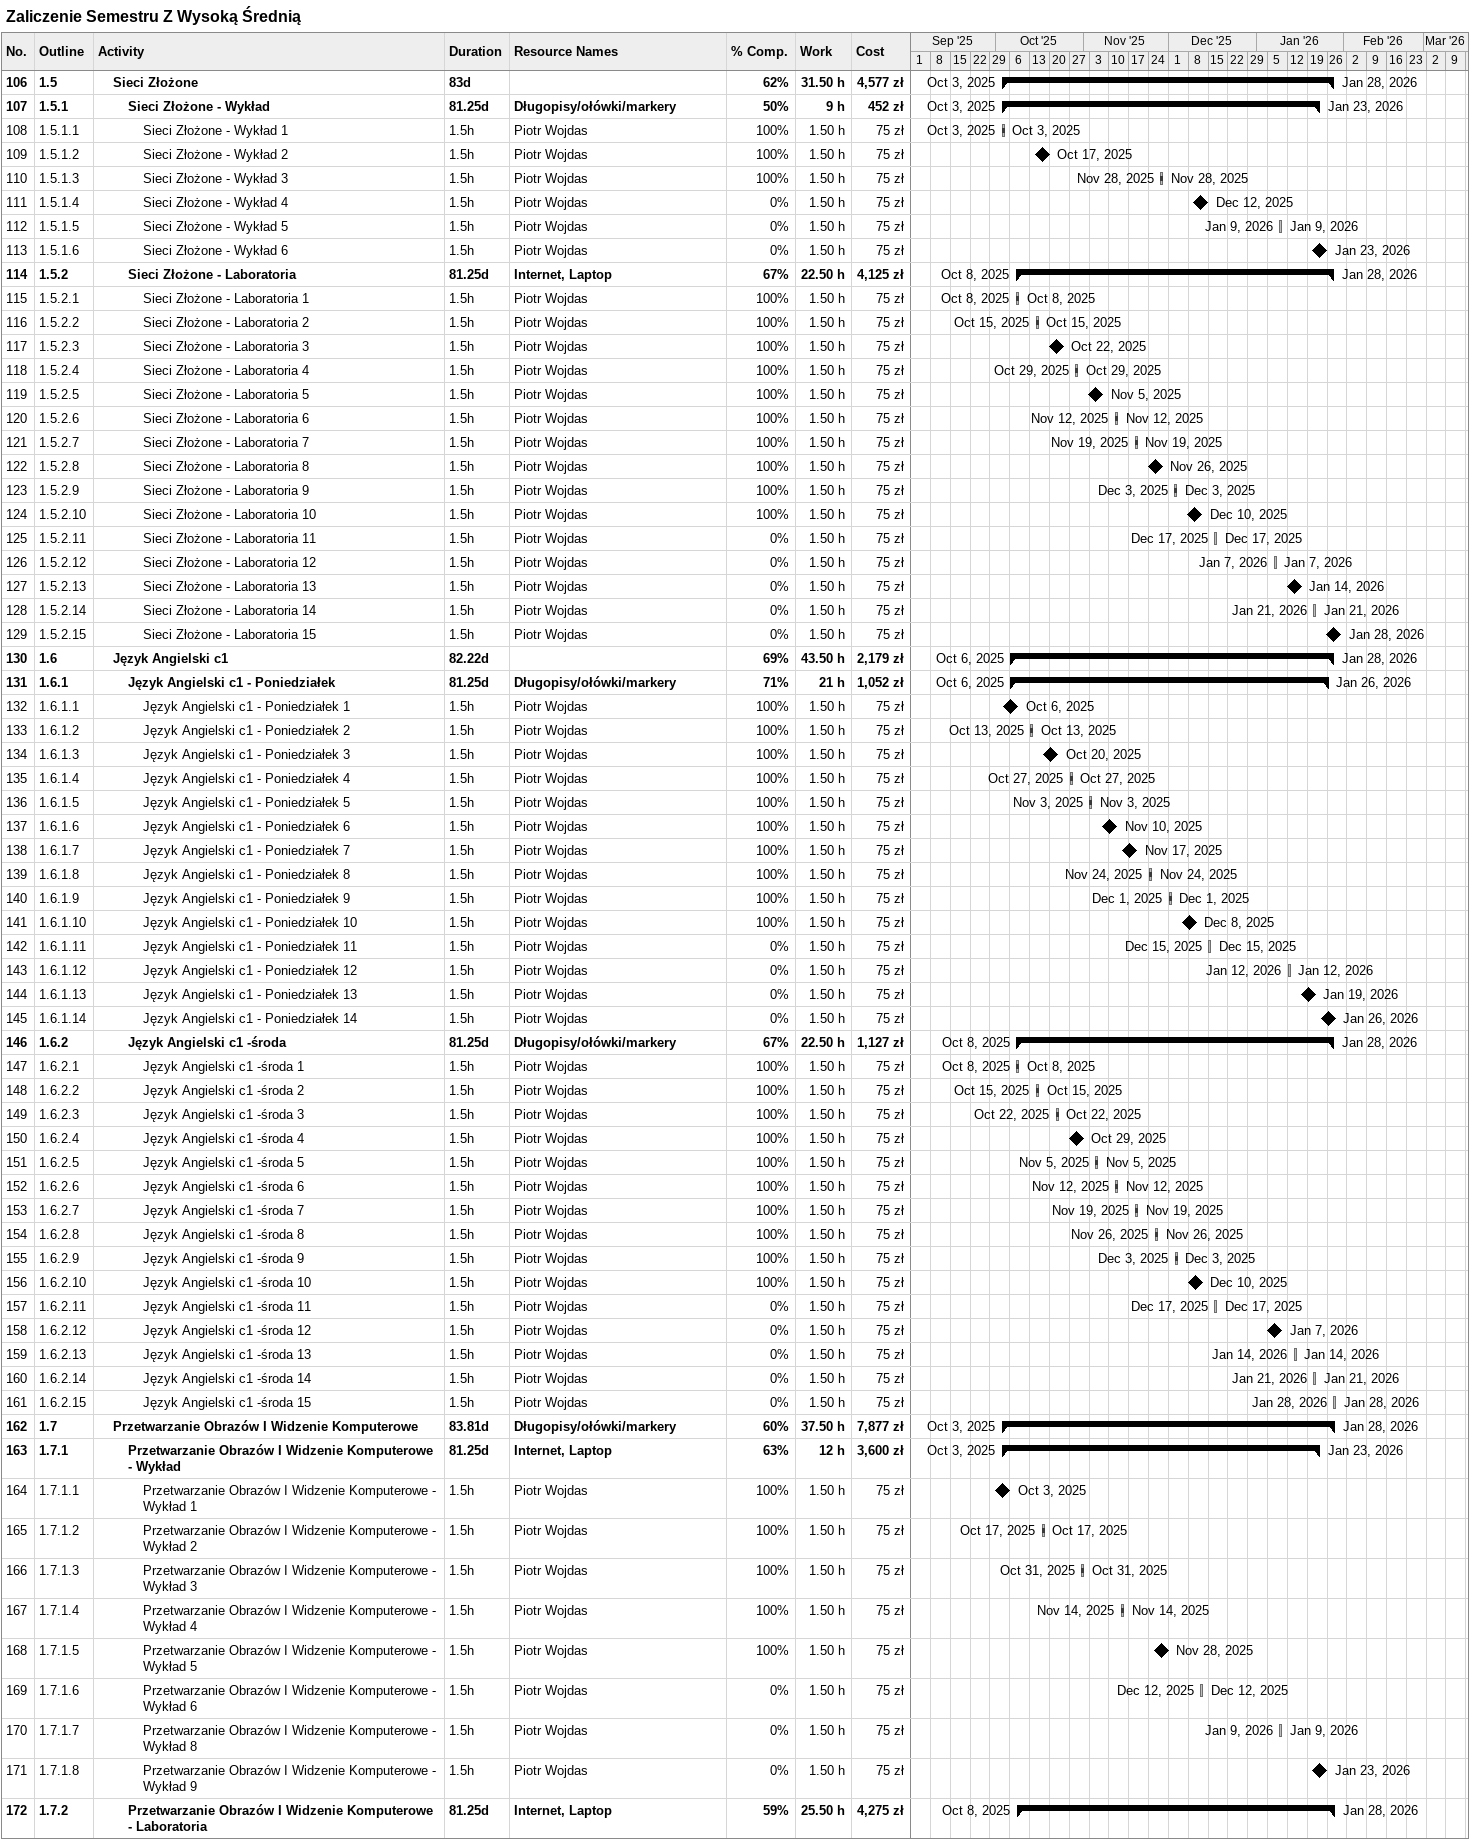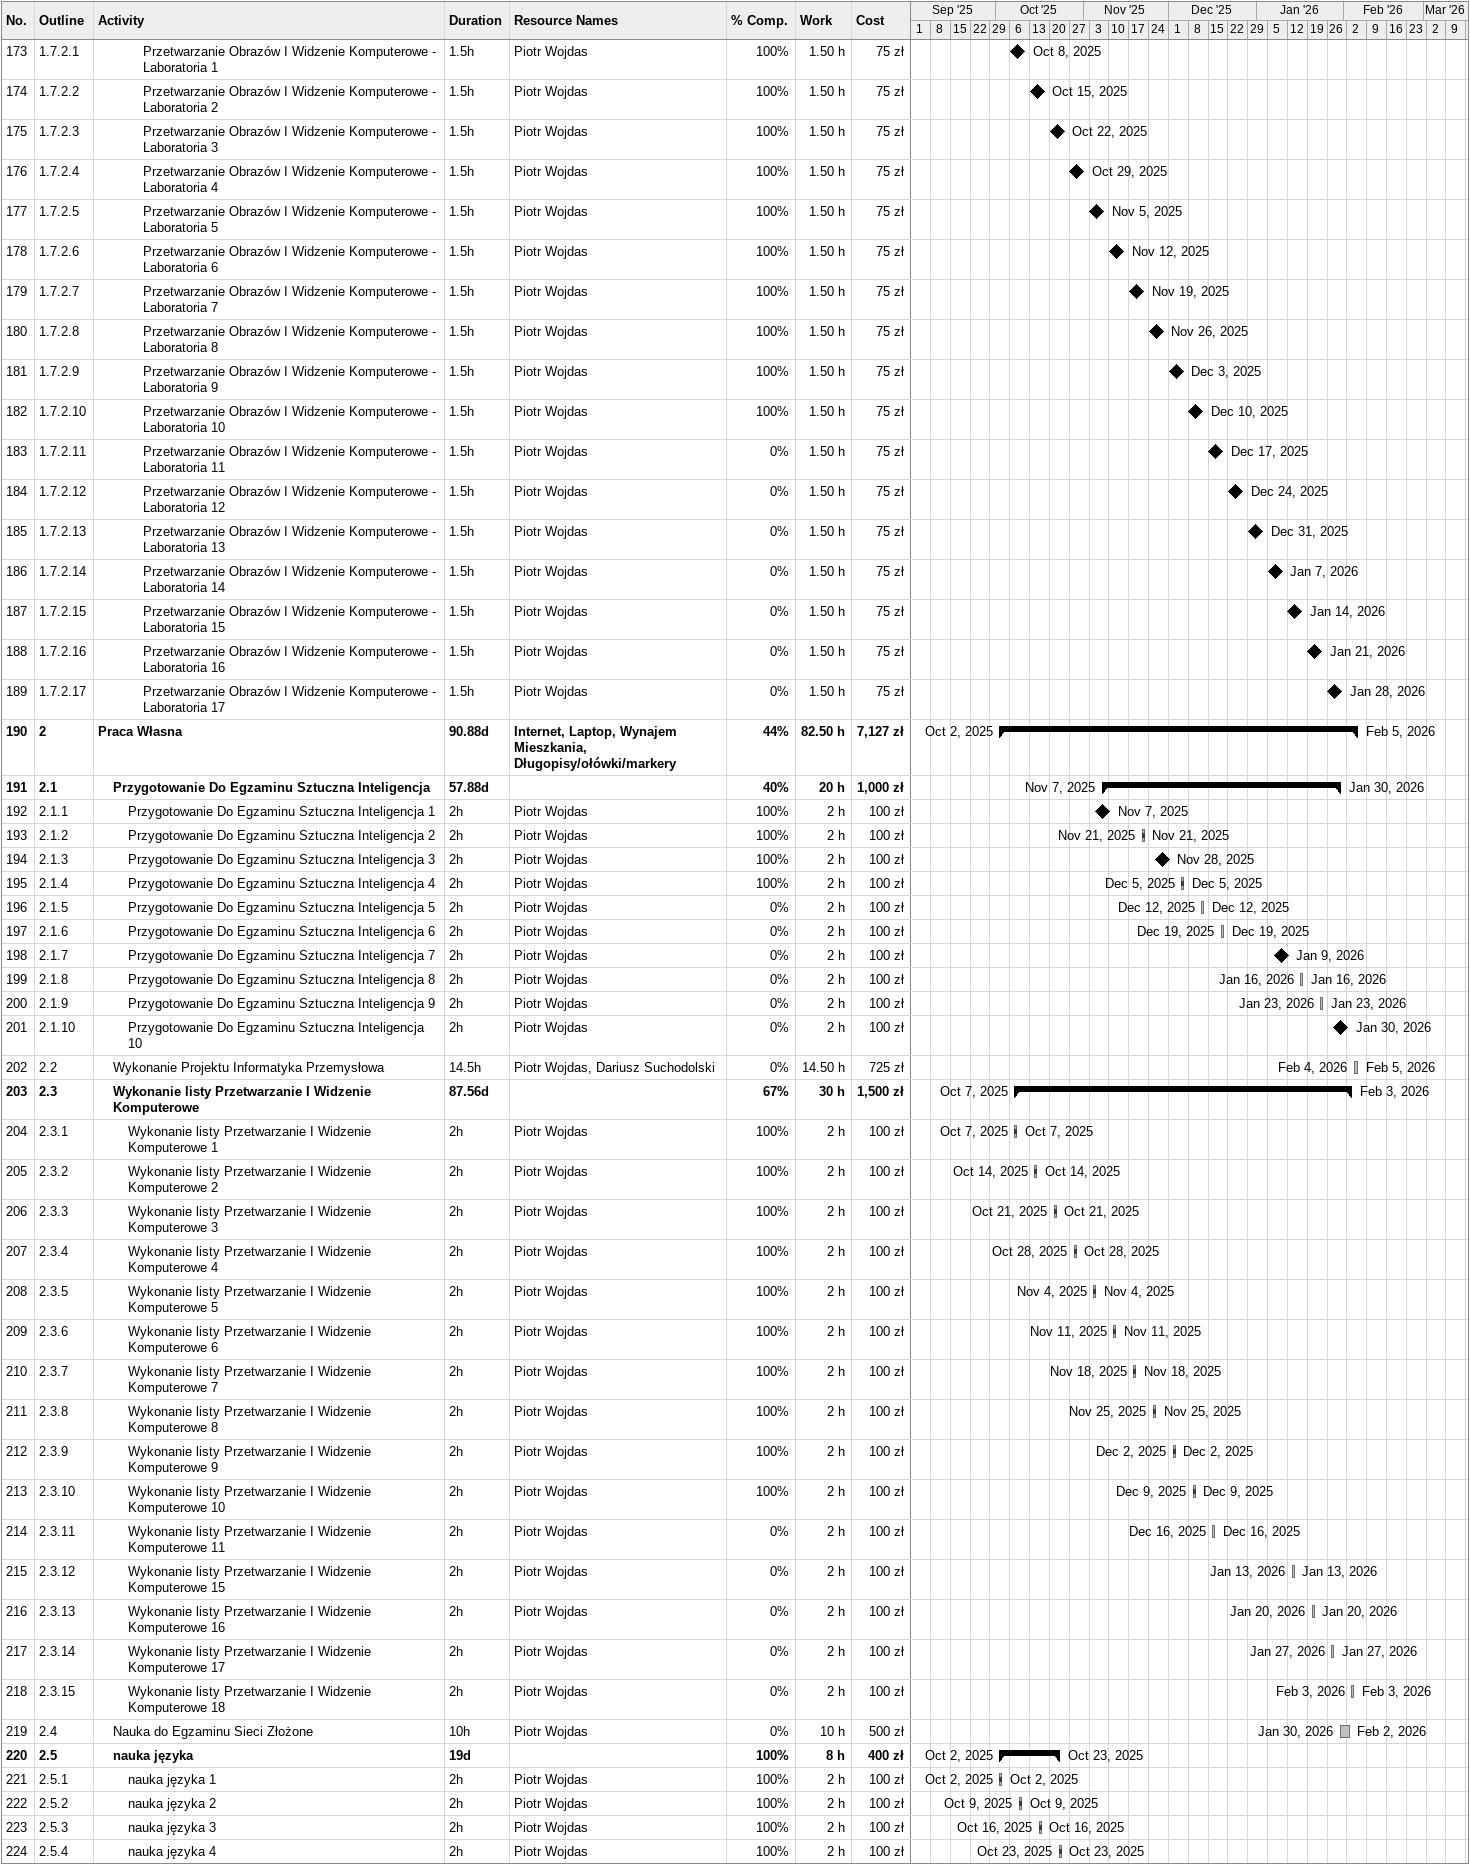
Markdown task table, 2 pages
Zaliczenie Semestru Z Wysoką Średnią

| ID | WBS | Task | Duration | Start | Finish | Resources | % complete | Work (h) | Cost (zł) |
|---|---|---|---|---|---|---|---|---|---|
| 106 | 1.5 | **Sieci Złożone** | 83d | 2025-10-03 | 2026-01-28 |  | 62 | 31.50 | 4577 |
| 107 | 1.5.1 | **Sieci Złożone - Wykład** | 81.25d | 2025-10-03 | 2026-01-23 | Długopisy/ołówki/markery | 50 | 9 | 452 |
| 108 | 1.5.1.1 | Sieci Złożone - Wykład 1 | 1.5h | 2025-10-03 | 2025-10-03 | Piotr Wojdas | 100 | 1.50 | 75 |
| 109 | 1.5.1.2 | Sieci Złożone - Wykład 2 | 1.5h | 2025-10-17 | 2025-10-17 | Piotr Wojdas | 100 | 1.50 | 75 |
| 110 | 1.5.1.3 | Sieci Złożone - Wykład 3 | 1.5h | 2025-11-28 | 2025-11-28 | Piotr Wojdas | 100 | 1.50 | 75 |
| 111 | 1.5.1.4 | Sieci Złożone - Wykład 4 | 1.5h | 2025-12-12 | 2025-12-12 | Piotr Wojdas | 0 | 1.50 | 75 |
| 112 | 1.5.1.5 | Sieci Złożone - Wykład 5 | 1.5h | 2026-01-09 | 2026-01-09 | Piotr Wojdas | 0 | 1.50 | 75 |
| 113 | 1.5.1.6 | Sieci Złożone - Wykład 6 | 1.5h | 2026-01-23 | 2026-01-23 | Piotr Wojdas | 0 | 1.50 | 75 |
| 114 | 1.5.2 | **Sieci Złożone - Laboratoria** | 81.25d | 2025-10-08 | 2026-01-28 | Internet, Laptop | 67 | 22.50 | 4125 |
| 115 | 1.5.2.1 | Sieci Złożone - Laboratoria 1 | 1.5h | 2025-10-08 | 2025-10-08 | Piotr Wojdas | 100 | 1.50 | 75 |
| 116 | 1.5.2.2 | Sieci Złożone - Laboratoria 2 | 1.5h | 2025-10-15 | 2025-10-15 | Piotr Wojdas | 100 | 1.50 | 75 |
| 117 | 1.5.2.3 | Sieci Złożone - Laboratoria 3 | 1.5h | 2025-10-22 | 2025-10-22 | Piotr Wojdas | 100 | 1.50 | 75 |
| 118 | 1.5.2.4 | Sieci Złożone - Laboratoria 4 | 1.5h | 2025-10-29 | 2025-10-29 | Piotr Wojdas | 100 | 1.50 | 75 |
| 119 | 1.5.2.5 | Sieci Złożone - Laboratoria 5 | 1.5h | 2025-11-05 | 2025-11-05 | Piotr Wojdas | 100 | 1.50 | 75 |
| 120 | 1.5.2.6 | Sieci Złożone - Laboratoria 6 | 1.5h | 2025-11-12 | 2025-11-12 | Piotr Wojdas | 100 | 1.50 | 75 |
| 121 | 1.5.2.7 | Sieci Złożone - Laboratoria 7 | 1.5h | 2025-11-19 | 2025-11-19 | Piotr Wojdas | 100 | 1.50 | 75 |
| 122 | 1.5.2.8 | Sieci Złożone - Laboratoria 8 | 1.5h | 2025-11-26 | 2025-11-26 | Piotr Wojdas | 100 | 1.50 | 75 |
| 123 | 1.5.2.9 | Sieci Złożone - Laboratoria 9 | 1.5h | 2025-12-03 | 2025-12-03 | Piotr Wojdas | 100 | 1.50 | 75 |
| 124 | 1.5.2.10 | Sieci Złożone - Laboratoria 10 | 1.5h | 2025-12-10 | 2025-12-10 | Piotr Wojdas | 100 | 1.50 | 75 |
| 125 | 1.5.2.11 | Sieci Złożone - Laboratoria 11 | 1.5h | 2025-12-17 | 2025-12-17 | Piotr Wojdas | 0 | 1.50 | 75 |
| 126 | 1.5.2.12 | Sieci Złożone - Laboratoria 12 | 1.5h | 2026-01-07 | 2026-01-07 | Piotr Wojdas | 0 | 1.50 | 75 |
| 127 | 1.5.2.13 | Sieci Złożone - Laboratoria 13 | 1.5h | 2026-01-14 | 2026-01-14 | Piotr Wojdas | 0 | 1.50 | 75 |
| 128 | 1.5.2.14 | Sieci Złożone - Laboratoria 14 | 1.5h | 2026-01-21 | 2026-01-21 | Piotr Wojdas | 0 | 1.50 | 75 |
| 129 | 1.5.2.15 | Sieci Złożone - Laboratoria 15 | 1.5h | 2026-01-28 | 2026-01-28 | Piotr Wojdas | 0 | 1.50 | 75 |
| 130 | 1.6 | **Język Angielski c1** | 82.22d | 2025-10-06 | 2026-01-28 |  | 69 | 43.50 | 2179 |
| 131 | 1.6.1 | **Język Angielski c1 - Poniedziałek** | 81.25d | 2025-10-06 | 2026-01-26 | Długopisy/ołówki/markery | 71 | 21 | 1052 |
| 132 | 1.6.1.1 | Język Angielski c1 - Poniedziałek 1 | 1.5h | 2025-10-06 | 2025-10-06 | Piotr Wojdas | 100 | 1.50 | 75 |
| 133 | 1.6.1.2 | Język Angielski c1 - Poniedziałek 2 | 1.5h | 2025-10-13 | 2025-10-13 | Piotr Wojdas | 100 | 1.50 | 75 |
| 134 | 1.6.1.3 | Język Angielski c1 - Poniedziałek 3 | 1.5h | 2025-10-20 | 2025-10-20 | Piotr Wojdas | 100 | 1.50 | 75 |
| 135 | 1.6.1.4 | Język Angielski c1 - Poniedziałek 4 | 1.5h | 2025-10-27 | 2025-10-27 | Piotr Wojdas | 100 | 1.50 | 75 |
| 136 | 1.6.1.5 | Język Angielski c1 - Poniedziałek 5 | 1.5h | 2025-11-03 | 2025-11-03 | Piotr Wojdas | 100 | 1.50 | 75 |
| 137 | 1.6.1.6 | Język Angielski c1 - Poniedziałek 6 | 1.5h | 2025-11-10 | 2025-11-10 | Piotr Wojdas | 100 | 1.50 | 75 |
| 138 | 1.6.1.7 | Język Angielski c1 - Poniedziałek 7 | 1.5h | 2025-11-17 | 2025-11-17 | Piotr Wojdas | 100 | 1.50 | 75 |
| 139 | 1.6.1.8 | Język Angielski c1 - Poniedziałek 8 | 1.5h | 2025-11-24 | 2025-11-24 | Piotr Wojdas | 100 | 1.50 | 75 |
| 140 | 1.6.1.9 | Język Angielski c1 - Poniedziałek 9 | 1.5h | 2025-12-01 | 2025-12-01 | Piotr Wojdas | 100 | 1.50 | 75 |
| 141 | 1.6.1.10 | Język Angielski c1 - Poniedziałek 10 | 1.5h | 2025-12-08 | 2025-12-08 | Piotr Wojdas | 100 | 1.50 | 75 |
| 142 | 1.6.1.11 | Język Angielski c1 - Poniedziałek 11 | 1.5h | 2025-12-15 | 2025-12-15 | Piotr Wojdas | 0 | 1.50 | 75 |
| 143 | 1.6.1.12 | Język Angielski c1 - Poniedziałek 12 | 1.5h | 2026-01-12 | 2026-01-12 | Piotr Wojdas | 0 | 1.50 | 75 |
| 144 | 1.6.1.13 | Język Angielski c1 - Poniedziałek 13 | 1.5h | 2026-01-19 | 2026-01-19 | Piotr Wojdas | 0 | 1.50 | 75 |
| 145 | 1.6.1.14 | Język Angielski c1 - Poniedziałek 14 | 1.5h | 2026-01-26 | 2026-01-26 | Piotr Wojdas | 0 | 1.50 | 75 |
| 146 | 1.6.2 | **Język Angielski c1 -środa** | 81.25d | 2025-10-08 | 2026-01-28 | Długopisy/ołówki/markery | 67 | 22.50 | 1127 |
| 147 | 1.6.2.1 | Język Angielski c1 -środa 1 | 1.5h | 2025-10-08 | 2025-10-08 | Piotr Wojdas | 100 | 1.50 | 75 |
| 148 | 1.6.2.2 | Język Angielski c1 -środa 2 | 1.5h | 2025-10-15 | 2025-10-15 | Piotr Wojdas | 100 | 1.50 | 75 |
| 149 | 1.6.2.3 | Język Angielski c1 -środa 3 | 1.5h | 2025-10-22 | 2025-10-22 | Piotr Wojdas | 100 | 1.50 | 75 |
| 150 | 1.6.2.4 | Język Angielski c1 -środa 4 | 1.5h | 2025-10-29 | 2025-10-29 | Piotr Wojdas | 100 | 1.50 | 75 |
| 151 | 1.6.2.5 | Język Angielski c1 -środa 5 | 1.5h | 2025-11-05 | 2025-11-05 | Piotr Wojdas | 100 | 1.50 | 75 |
| 152 | 1.6.2.6 | Język Angielski c1 -środa 6 | 1.5h | 2025-11-12 | 2025-11-12 | Piotr Wojdas | 100 | 1.50 | 75 |
| 153 | 1.6.2.7 | Język Angielski c1 -środa 7 | 1.5h | 2025-11-19 | 2025-11-19 | Piotr Wojdas | 100 | 1.50 | 75 |
| 154 | 1.6.2.8 | Język Angielski c1 -środa 8 | 1.5h | 2025-11-26 | 2025-11-26 | Piotr Wojdas | 100 | 1.50 | 75 |
| 155 | 1.6.2.9 | Język Angielski c1 -środa 9 | 1.5h | 2025-12-03 | 2025-12-03 | Piotr Wojdas | 100 | 1.50 | 75 |
| 156 | 1.6.2.10 | Język Angielski c1 -środa 10 | 1.5h | 2025-12-10 | 2025-12-10 | Piotr Wojdas | 100 | 1.50 | 75 |
| 157 | 1.6.2.11 | Język Angielski c1 -środa 11 | 1.5h | 2025-12-17 | 2025-12-17 | Piotr Wojdas | 0 | 1.50 | 75 |
| 158 | 1.6.2.12 | Język Angielski c1 -środa 12 | 1.5h | 2026-01-07 | 2026-01-07 | Piotr Wojdas | 0 | 1.50 | 75 |
| 159 | 1.6.2.13 | Język Angielski c1 -środa 13 | 1.5h | 2026-01-14 | 2026-01-14 | Piotr Wojdas | 0 | 1.50 | 75 |
| 160 | 1.6.2.14 | Język Angielski c1 -środa 14 | 1.5h | 2026-01-21 | 2026-01-21 | Piotr Wojdas | 0 | 1.50 | 75 |
| 161 | 1.6.2.15 | Język Angielski c1 -środa 15 | 1.5h | 2026-01-28 | 2026-01-28 | Piotr Wojdas | 0 | 1.50 | 75 |
| 162 | 1.7 | **Przetwarzanie Obrazów I Widzenie Komputerowe** | 83.81d | 2025-10-03 | 2026-01-28 | Długopisy/ołówki/markery | 60 | 37.50 | 7877 |
| 163 | 1.7.1 | **Przetwarzanie Obrazów I Widzenie Komputerowe - Wykład** | 81.25d | 2025-10-03 | 2026-01-23 | Internet, Laptop | 63 | 12 | 3600 |
| 164 | 1.7.1.1 | Przetwarzanie Obrazów I Widzenie Komputerowe - Wykład 1 | 1.5h | 2025-10-03 | 2025-10-03 | Piotr Wojdas | 100 | 1.50 | 75 |
| 165 | 1.7.1.2 | Przetwarzanie Obrazów I Widzenie Komputerowe - Wykład 2 | 1.5h | 2025-10-17 | 2025-10-17 | Piotr Wojdas | 100 | 1.50 | 75 |
| 166 | 1.7.1.3 | Przetwarzanie Obrazów I Widzenie Komputerowe - Wykład 3 | 1.5h | 2025-10-31 | 2025-10-31 | Piotr Wojdas | 100 | 1.50 | 75 |
| 167 | 1.7.1.4 | Przetwarzanie Obrazów I Widzenie Komputerowe - Wykład 4 | 1.5h | 2025-11-14 | 2025-11-14 | Piotr Wojdas | 100 | 1.50 | 75 |
| 168 | 1.7.1.5 | Przetwarzanie Obrazów I Widzenie Komputerowe - Wykład 5 | 1.5h | 2025-11-28 | 2025-11-28 | Piotr Wojdas | 100 | 1.50 | 75 |
| 169 | 1.7.1.6 | Przetwarzanie Obrazów I Widzenie Komputerowe - Wykład 6 | 1.5h | 2025-12-12 | 2025-12-12 | Piotr Wojdas | 0 | 1.50 | 75 |
| 170 | 1.7.1.7 | Przetwarzanie Obrazów I Widzenie Komputerowe - Wykład 8 | 1.5h | 2026-01-09 | 2026-01-09 | Piotr Wojdas | 0 | 1.50 | 75 |
| 171 | 1.7.1.8 | Przetwarzanie Obrazów I Widzenie Komputerowe - Wykład 9 | 1.5h | 2026-01-23 | 2026-01-23 | Piotr Wojdas | 0 | 1.50 | 75 |
| 172 | 1.7.2 | **Przetwarzanie Obrazów I Widzenie Komputerowe - Laboratoria** | 81.25d | 2025-10-08 | 2026-01-28 | Internet, Laptop | 59 | 25.50 | 4275 |
| 173 | 1.7.2.1 | Przetwarzanie Obrazów I Widzenie Komputerowe - Laboratoria 1 | 1.5h | 2025-10-08 | 2025-10-08 | Piotr Wojdas | 100 | 1.50 | 75 |
| 174 | 1.7.2.2 | Przetwarzanie Obrazów I Widzenie Komputerowe - Laboratoria 2 | 1.5h | 2025-10-15 | 2025-10-15 | Piotr Wojdas | 100 | 1.50 | 75 |
| 175 | 1.7.2.3 | Przetwarzanie Obrazów I Widzenie Komputerowe - Laboratoria 3 | 1.5h | 2025-10-22 | 2025-10-22 | Piotr Wojdas | 100 | 1.50 | 75 |
| 176 | 1.7.2.4 | Przetwarzanie Obrazów I Widzenie Komputerowe - Laboratoria 4 | 1.5h | 2025-10-29 | 2025-10-29 | Piotr Wojdas | 100 | 1.50 | 75 |
| 177 | 1.7.2.5 | Przetwarzanie Obrazów I Widzenie Komputerowe - Laboratoria 5 | 1.5h | 2025-11-05 | 2025-11-05 | Piotr Wojdas | 100 | 1.50 | 75 |
| 178 | 1.7.2.6 | Przetwarzanie Obrazów I Widzenie Komputerowe - Laboratoria 6 | 1.5h | 2025-11-12 | 2025-11-12 | Piotr Wojdas | 100 | 1.50 | 75 |
| 179 | 1.7.2.7 | Przetwarzanie Obrazów I Widzenie Komputerowe - Laboratoria 7 | 1.5h | 2025-11-19 | 2025-11-19 | Piotr Wojdas | 100 | 1.50 | 75 |
| 180 | 1.7.2.8 | Przetwarzanie Obrazów I Widzenie Komputerowe - Laboratoria 8 | 1.5h | 2025-11-26 | 2025-11-26 | Piotr Wojdas | 100 | 1.50 | 75 |
| 181 | 1.7.2.9 | Przetwarzanie Obrazów I Widzenie Komputerowe - Laboratoria 9 | 1.5h | 2025-12-03 | 2025-12-03 | Piotr Wojdas | 100 | 1.50 | 75 |
| 182 | 1.7.2.10 | Przetwarzanie Obrazów I Widzenie Komputerowe - Laboratoria 10 | 1.5h | 2025-12-10 | 2025-12-10 | Piotr Wojdas | 100 | 1.50 | 75 |
| 183 | 1.7.2.11 | Przetwarzanie Obrazów I Widzenie Komputerowe - Laboratoria 11 | 1.5h | 2025-12-17 | 2025-12-17 | Piotr Wojdas | 0 | 1.50 | 75 |
| 184 | 1.7.2.12 | Przetwarzanie Obrazów I Widzenie Komputerowe - Laboratoria 12 | 1.5h | 2025-12-24 | 2025-12-24 | Piotr Wojdas | 0 | 1.50 | 75 |
| 185 | 1.7.2.13 | Przetwarzanie Obrazów I Widzenie Komputerowe - Laboratoria 13 | 1.5h | 2025-12-31 | 2025-12-31 | Piotr Wojdas | 0 | 1.50 | 75 |
| 186 | 1.7.2.14 | Przetwarzanie Obrazów I Widzenie Komputerowe - Laboratoria 14 | 1.5h | 2026-01-07 | 2026-01-07 | Piotr Wojdas | 0 | 1.50 | 75 |
| 187 | 1.7.2.15 | Przetwarzanie Obrazów I Widzenie Komputerowe - Laboratoria 15 | 1.5h | 2026-01-14 | 2026-01-14 | Piotr Wojdas | 0 | 1.50 | 75 |
| 188 | 1.7.2.16 | Przetwarzanie Obrazów I Widzenie Komputerowe - Laboratoria 16 | 1.5h | 2026-01-21 | 2026-01-21 | Piotr Wojdas | 0 | 1.50 | 75 |
| 189 | 1.7.2.17 | Przetwarzanie Obrazów I Widzenie Komputerowe - Laboratoria 17 | 1.5h | 2026-01-28 | 2026-01-28 | Piotr Wojdas | 0 | 1.50 | 75 |
| 190 | 2 | **Praca Własna** | 90.88d | 2025-10-02 | 2026-02-05 | Internet, Laptop, Wynajem Mieszkania, Długopisy/ołówki/markery | 44 | 82.50 | 7127 |
| 191 | 2.1 | **Przygotowanie Do Egzaminu Sztuczna Inteligencja** | 57.88d | 2025-11-07 | 2026-01-30 |  | 40 | 20 | 1000 |
| 192 | 2.1.1 | Przygotowanie Do Egzaminu Sztuczna Inteligencja 1 | 2h | 2025-11-07 | 2025-11-07 | Piotr Wojdas | 100 | 2 | 100 |
| 193 | 2.1.2 | Przygotowanie Do Egzaminu Sztuczna Inteligencja 2 | 2h | 2025-11-21 | 2025-11-21 | Piotr Wojdas | 100 | 2 | 100 |
| 194 | 2.1.3 | Przygotowanie Do Egzaminu Sztuczna Inteligencja 3 | 2h | 2025-11-28 | 2025-11-28 | Piotr Wojdas | 100 | 2 | 100 |
| 195 | 2.1.4 | Przygotowanie Do Egzaminu Sztuczna Inteligencja 4 | 2h | 2025-12-05 | 2025-12-05 | Piotr Wojdas | 100 | 2 | 100 |
| 196 | 2.1.5 | Przygotowanie Do Egzaminu Sztuczna Inteligencja 5 | 2h | 2025-12-12 | 2025-12-12 | Piotr Wojdas | 0 | 2 | 100 |
| 197 | 2.1.6 | Przygotowanie Do Egzaminu Sztuczna Inteligencja 6 | 2h | 2025-12-19 | 2025-12-19 | Piotr Wojdas | 0 | 2 | 100 |
| 198 | 2.1.7 | Przygotowanie Do Egzaminu Sztuczna Inteligencja 7 | 2h | 2026-01-09 | 2026-01-09 | Piotr Wojdas | 0 | 2 | 100 |
| 199 | 2.1.8 | Przygotowanie Do Egzaminu Sztuczna Inteligencja 8 | 2h | 2026-01-16 | 2026-01-16 | Piotr Wojdas | 0 | 2 | 100 |
| 200 | 2.1.9 | Przygotowanie Do Egzaminu Sztuczna Inteligencja 9 | 2h | 2026-01-23 | 2026-01-23 | Piotr Wojdas | 0 | 2 | 100 |
| 201 | 2.1.10 | Przygotowanie Do Egzaminu Sztuczna Inteligencja 10 | 2h | 2026-01-30 | 2026-01-30 | Piotr Wojdas | 0 | 2 | 100 |
| 202 | 2.2 | Wykonanie Projektu Informatyka Przemysłowa | 14.5h | 2026-02-04 | 2026-02-05 | Piotr Wojdas, Dariusz Suchodolski | 0 | 14.50 | 725 |
| 203 | 2.3 | **Wykonanie listy Przetwarzanie I Widzenie Komputerowe** | 87.56d | 2025-10-07 | 2026-02-03 |  | 67 | 30 | 1500 |
| 204 | 2.3.1 | Wykonanie listy Przetwarzanie I Widzenie Komputerowe 1 | 2h | 2025-10-07 | 2025-10-07 | Piotr Wojdas | 100 | 2 | 100 |
| 205 | 2.3.2 | Wykonanie listy Przetwarzanie I Widzenie Komputerowe 2 | 2h | 2025-10-14 | 2025-10-14 | Piotr Wojdas | 100 | 2 | 100 |
| 206 | 2.3.3 | Wykonanie listy Przetwarzanie I Widzenie Komputerowe 3 | 2h | 2025-10-21 | 2025-10-21 | Piotr Wojdas | 100 | 2 | 100 |
| 207 | 2.3.4 | Wykonanie listy Przetwarzanie I Widzenie Komputerowe 4 | 2h | 2025-10-28 | 2025-10-28 | Piotr Wojdas | 100 | 2 | 100 |
| 208 | 2.3.5 | Wykonanie listy Przetwarzanie I Widzenie Komputerowe 5 | 2h | 2025-11-04 | 2025-11-04 | Piotr Wojdas | 100 | 2 | 100 |
| 209 | 2.3.6 | Wykonanie listy Przetwarzanie I Widzenie Komputerowe 6 | 2h | 2025-11-11 | 2025-11-11 | Piotr Wojdas | 100 | 2 | 100 |
| 210 | 2.3.7 | Wykonanie listy Przetwarzanie I Widzenie Komputerowe 7 | 2h | 2025-11-18 | 2025-11-18 | Piotr Wojdas | 100 | 2 | 100 |
| 211 | 2.3.8 | Wykonanie listy Przetwarzanie I Widzenie Komputerowe 8 | 2h | 2025-11-25 | 2025-11-25 | Piotr Wojdas | 100 | 2 | 100 |
| 212 | 2.3.9 | Wykonanie listy Przetwarzanie I Widzenie Komputerowe 9 | 2h | 2025-12-02 | 2025-12-02 | Piotr Wojdas | 100 | 2 | 100 |
| 213 | 2.3.10 | Wykonanie listy Przetwarzanie I Widzenie Komputerowe 10 | 2h | 2025-12-09 | 2025-12-09 | Piotr Wojdas | 100 | 2 | 100 |
| 214 | 2.3.11 | Wykonanie listy Przetwarzanie I Widzenie Komputerowe 11 | 2h | 2025-12-16 | 2025-12-16 | Piotr Wojdas | 0 | 2 | 100 |
| 215 | 2.3.12 | Wykonanie listy Przetwarzanie I Widzenie Komputerowe 15 | 2h | 2026-01-13 | 2026-01-13 | Piotr Wojdas | 0 | 2 | 100 |
| 216 | 2.3.13 | Wykonanie listy Przetwarzanie I Widzenie Komputerowe 16 | 2h | 2026-01-20 | 2026-01-20 | Piotr Wojdas | 0 | 2 | 100 |
| 217 | 2.3.14 | Wykonanie listy Przetwarzanie I Widzenie Komputerowe 17 | 2h | 2026-01-27 | 2026-01-27 | Piotr Wojdas | 0 | 2 | 100 |
| 218 | 2.3.15 | Wykonanie listy Przetwarzanie I Widzenie Komputerowe 18 | 2h | 2026-02-03 | 2026-02-03 | Piotr Wojdas | 0 | 2 | 100 |
| 219 | 2.4 | Nauka do Egzaminu Sieci Złożone | 10h | 2026-01-30 | 2026-02-02 | Piotr Wojdas | 0 | 10 | 500 |
| 220 | 2.5 | **nauka języka** | 19d | 2025-10-02 | 2025-10-23 |  | 100 | 8 | 400 |
| 221 | 2.5.1 | nauka języka 1 | 2h | 2025-10-02 | 2025-10-02 | Piotr Wojdas | 100 | 2 | 100 |
| 222 | 2.5.2 | nauka języka 2 | 2h | 2025-10-09 | 2025-10-09 | Piotr Wojdas | 100 | 2 | 100 |
| 223 | 2.5.3 | nauka języka 3 | 2h | 2025-10-16 | 2025-10-16 | Piotr Wojdas | 100 | 2 | 100 |
| 224 | 2.5.4 | nauka języka 4 | 2h | 2025-10-23 | 2025-10-23 | Piotr Wojdas | 100 | 2 | 100 |
